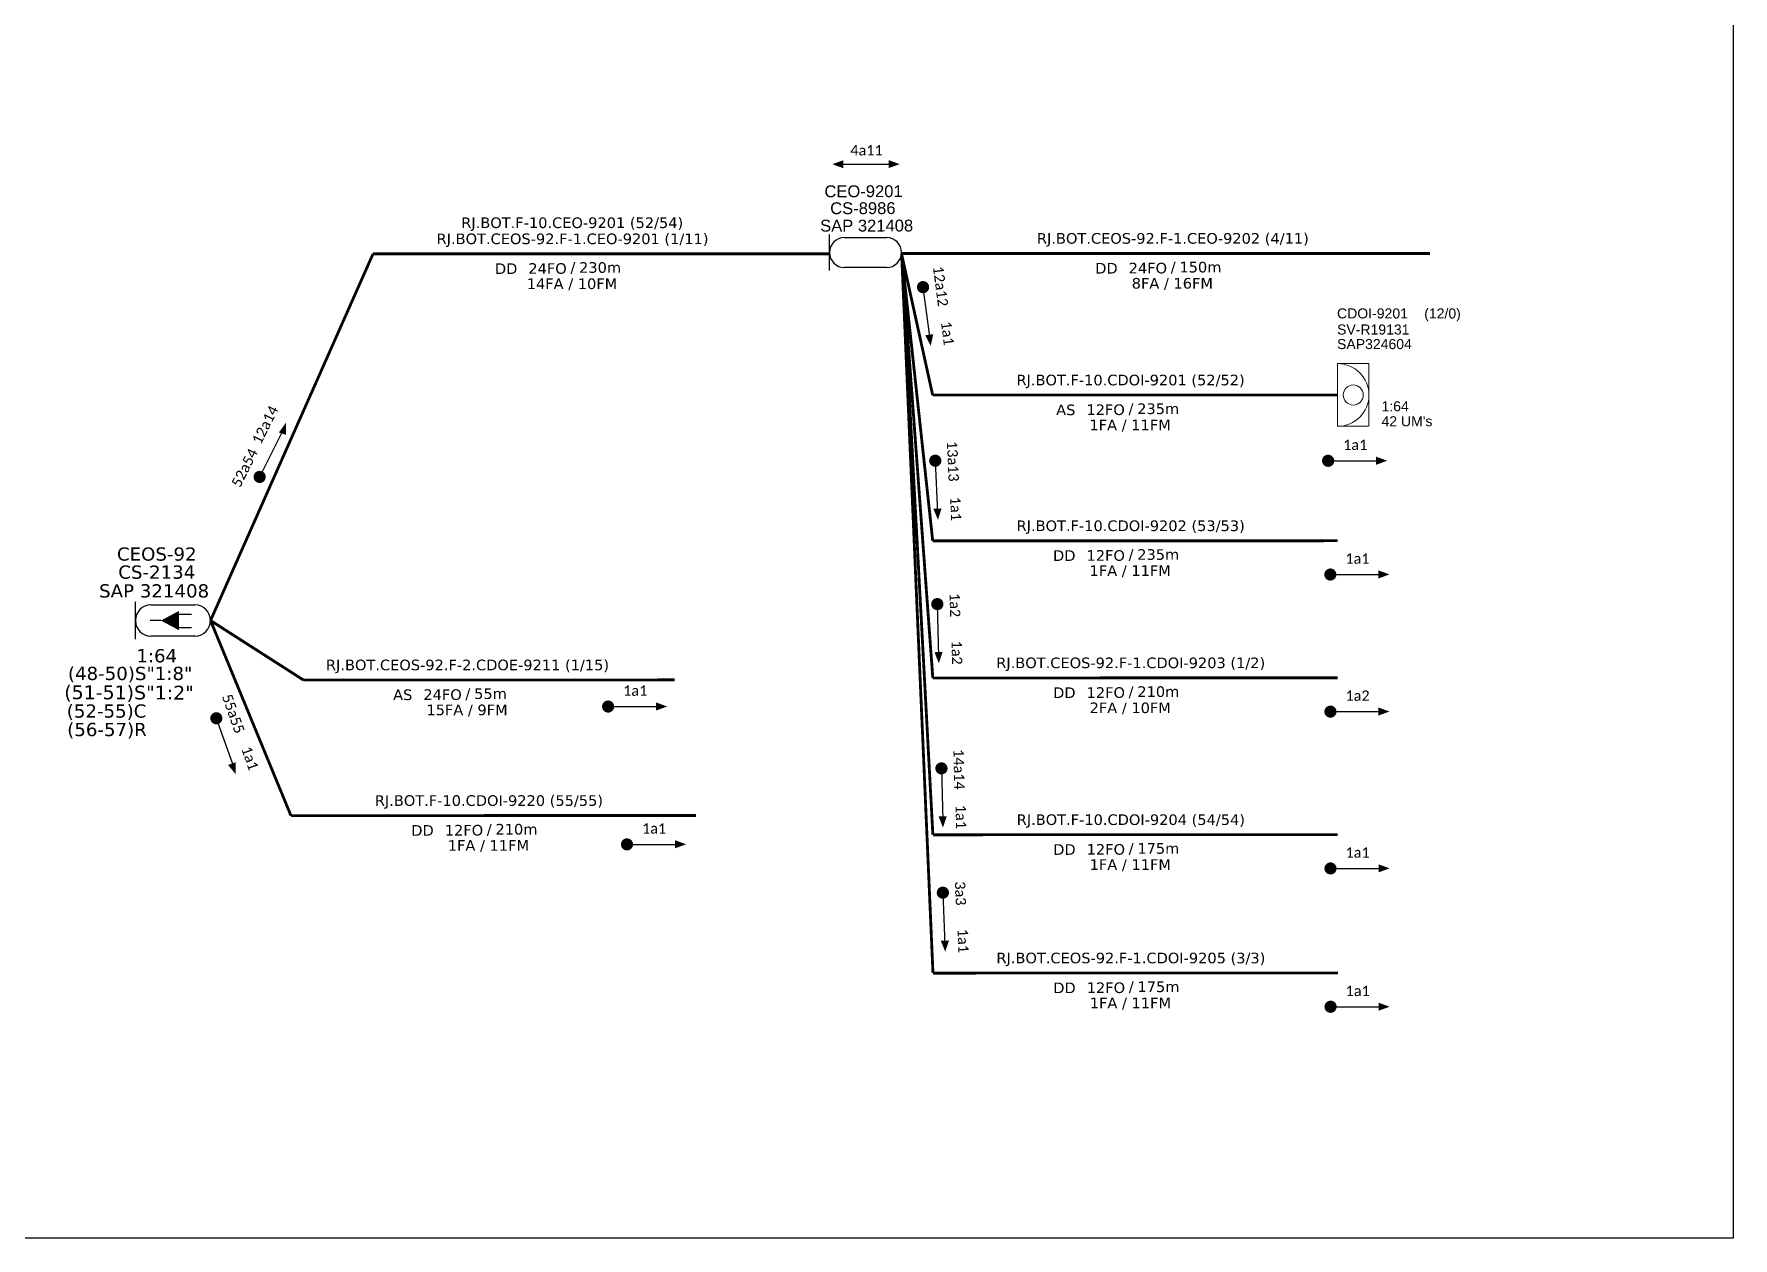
# Model space of a CAD drawing. Extents: x 0 to 841, y 0 to 594.
# Drawn here: x 493.5 to 841, y 0 to 246.3 of the extents above; entities that cross this region are included whole.
import ezdxf
from ezdxf.enums import TextEntityAlignment as Align

# ---------------------------------------------------------------- set-up
doc = ezdxf.new("R2010")
doc.units = 0
for name, color, linetype, lineweight in [("20.0-LEGENDA DOS CDO'S", 1, 'Continuous', 0), ('20.1-CDO_INTERIOR', 1, 'Continuous', 0), ('20.2-CDO_POSTE', 1, 'Continuous', 5), ('40.1-ETIQUETAS', 1, 'Continuous', 20)]:
    doc.layers.add(name, color=color, linetype=linetype, lineweight=lineweight)
for name, color, linetype in [('20.4-CEOS', 1, 'Continuous'), ('CAP a instalar', 1, 'Continuous'), ('SETA', 7, 'Continuous'), ('UNIFILAR', 7, 'Continuous')]:
    doc.layers.add(name, color=color, linetype=linetype)
doc.layers.get('UNIFILAR').off()
doc.styles.add('ARIAL', font='arial.ttf')
doc.styles.add('siredit', font='verdana.ttf')
doc.linetypes.add('FENCELINE1', pattern='A,0.25,-0.1,[133,ltypeshp.shx,S=0.1,R=0,X=-0.1,Y=0],-0.1,1', length=1.45)

# ---------------------------------------------------------------- blocks, each defined once
blk = doc.blocks.new('CEOS_RP_CT_DRT')
at = {"layer": '20.4-CEOS', "color": 0}
for p, q in [((-4.54, 1.19), (-1.19, 1.19)), ((-1.19, -1.19), (-4.54, -1.19))]:
    blk.add_line(p, q, dxfattribs=at)
for points in [[(-5.73, -1.43), (-5.73, 1.44)], [(-3.79, 0), (-4.59, 0)], [(-2.47, 0.48), (-1.45, 0.48)], [(-2.47, -0.52), (-1.45, -0.52)]]:
    blk.add_lwpolyline(points, dxfattribs=at)
blk.add_lwpolyline([(-3.79, 0, 0, 1.47, 0), (-2.41, 0, 1.47, 1.47, 0)], format="xyseb", dxfattribs=at)
for centre, start, end in [((-4.54, 0), 90, 270), ((-1.19, 0), 270, 90)]:
    blk.add_arc(centre, 1.19, start, end, dxfattribs=at)
at = {"layer": '20.4-CEOS', "color": 7, "style": 'siredit'}
for tag, p in [('Nº_DA_CEOS', (-2.86, 5.6)), ('LOCAL', (-2.86, 4.24)), ('SAP', (-2.86, 2.78)), ('RACIO_SPLITAGEM', (-2.86, -1.88)), ('FIBRAS_SPLITTER', (-2.86, -3.58)), ('FIBRAS_TOP_C', (-2.86, -5.08)), ('RESERVA_FINAIS', (-2.86, -6.39))]:
    blk.add_attdef(tag, text='', height=1.01, dxfattribs=at).set_placement(p, align=Align.TOP_CENTER)
blk = doc.blocks.new('ETIQUETA_RS5F')
at = {"layer": '40.1-ETIQUETAS', "color": 0, "style": 'siredit'}
blk.add_text('/', height=1.5, dxfattribs=at).set_placement((1.58, -1.95), align=Align.MIDDLE_RIGHT)
for tag, p in [('ETIQUETA_R_PRIMARIA', (1.21, 4.1)), ('ETIQUETA_R_SECUNDARIA', (1.21, 2.1)), ('F_ATIVAS/F_MORTAS', (1.14, -4.24))]:
    blk.add_attdef(tag, text='', height=1.5, dxfattribs=at).set_placement(p, align=Align.MIDDLE_CENTER)
for tag, p in [('TIPO_CABO', (-6.58, -2.12)), ('CAP_CABO', (0.4, -2.09))]:
    blk.add_attdef(tag, text='', height=1.5, dxfattribs=at).set_placement(p, align=Align.MIDDLE_RIGHT)
blk.add_attdef('METROS', text='', height=1.5, dxfattribs=at).set_placement((2.14, -1.95), align=Align.MIDDLE_LEFT)
for tag, p in [('FUSÃO_1', (0.85, -8.39)), ('FUSÃO_2', (0.85, -10.6)), ('FUSÃO_3', (0.85, -12.93)), ('FUSÃO_4', (0.85, -15.14)), ('FUSÃO_5', (0.85, -17.16))]:
    blk.add_attdef(tag, text='', height=1.5, dxfattribs=at).set_placement(p, align=Align.CENTER)
blk = doc.blocks.new('CDOI_INT')
at = {"layer": '20.1-CDO_INTERIOR', "color": 0, "lineweight": 18}
blk.add_lwpolyline([(4.25, -4.25), (4.25, 4.25), (0, 4.25), (0, -4.25)], close=True, dxfattribs=at)
blk.add_circle((2.12, 0), 1.36, dxfattribs=at)
blk.add_arc((0, 0), 4.25, 270, 90, dxfattribs=at)
at = {"layer": "20.0-LEGENDA DOS CDO'S", "color": 0, "style": 'ARIAL'}
for tag, p in [('CDO_N', (-0.08, 10.38)), ('SPLITER_1', (21.18, 10.38)), ('SURVEY', (-0.08, 8.2)), ('SPLITER_2', (21.19, 8.68)), ('SAP', (-0.08, 6.23)), ('1:XX', (5.94, -2.22)), ('UMS', (5.94, -4.24))]:
    blk.add_attdef(tag, p, '', height=1.36, dxfattribs=at)
blk.add_attdef('FIBRAS_UTILIZADAS', text='', height=1.36, dxfattribs=at).set_placement((15.34, 10.38), align=Align.CENTER)
blk = doc.blocks.new('SAN')
at = {"layer": 'SETA'}
blk.add_lwpolyline([(-2.58, 0), (6.02, 0)], dxfattribs=at)
for points in [[(-2.1, -0.66), (-3.93, 0), (-2.1, 0.67)], [(5.33, 0.68), (7.16, 0.01), (5.33, -0.65)]]:
    blk.add_solid(points, dxfattribs=at)
blk = doc.blocks.new('*U97')
at = {"layer": '20.4-CEOS', "color": 7, "style": 'siredit'}
blk.add_attdef('FIBRAS_SPLITTER', (0, 0), '', height=1.01, dxfattribs=at)
for tag, p, flags in [('ID_ATIVIDADE', (0, -1.48), 3), ('FATOR', (0, -2.79), 1), ('QTDE', (0, -4.11), 1), ('FID', (0, -5.42), 1)]:
    blk.add_attdef(tag, p, '', height=1.01, dxfattribs=dict(at, flags=flags))
blk = doc.blocks.new('CDOE-TEXTO PADRÃO')
at = {"layer": "20.0-LEGENDA DOS CDO'S", "color": 0, "style": 'ARIAL'}
for tag, p in [('CDO_N', (0.49, 7.39)), ('CORDOALHA', (0.5, 4.33)), ('SAP', (0.51, 1.67)), ('SPLITER_1', (0.59, -0.91)), ('SPLITER_2', (0.6, -3.55)), ('(XX-XX_F)S', (0.54, -8.29)), ('(XX-XX_L)S', (0.55, -10.83)), ('UMS', (0.55, -13.15))]:
    blk.add_attdef(tag, p, '', height=1.7, rotation=0.118, dxfattribs=at)
blk.add_attdef('FIBRAS_UTILIZADAS', text='', height=1.7, rotation=0.118, dxfattribs=at).set_placement((19.77, 7.43), align=Align.CENTER)

msp = doc.modelspace()

# ---------------------------------------------------------------- linework, layer by layer
msp.add_lwpolyline([(0, 594), (841, 594), (841, 0), (0, 0)], close=True)
at = {"const_width": 1.24}
for points in [[(674.7, 194.49, 1), (675.94, 194.57, 1)], [(675.26, 195.15, 1), (675.42, 193.92, 1)], [(677.2, 159.04, 1), (678.45, 159.02, 1)], [(677.81, 159.65, 1), (677.87, 158.41, 1)], [(757.56, 159.01, 1), (758.81, 159.01, 1)], [(539.36, 155.16, 1), (539.92, 156.27, 1)], [(540.19, 155.4, 1), (539.11, 156.02, 1)], [(758.02, 135.74, 1), (759.26, 135.74, 1)], [(677.63, 129.71, 1), (678.87, 129.66, 1)], [(678.25, 130.31, 1), (678.28, 129.06, 1)], [(610.3, 108.73, 1), (611.54, 108.73, 1)], [(758.04, 107.69, 1), (759.28, 107.69, 1)], [(530.58, 106.92, 1), (531, 105.75, 1)], [(678.47, 96.1, 1), (679.71, 96.06, 1)], [(679.09, 96.7, 1), (679.12, 95.46, 1)], [(614.16, 80.53, 1), (615.4, 80.53, 1)], [(758.05, 75.61, 1), (759.29, 75.61, 1)], [(678.76, 70.66, 1), (680, 70.64, 1)], [(679.37, 71.27, 1), (679.42, 70.03, 1)], [(758.06, 47.31, 1), (759.31, 47.31, 1)]]:
    msp.add_lwpolyline(points, format="xyb", close=True, dxfattribs=at)
at = {"layer": '20.4-CEOS', "color": 5}
for p, q in [((656.19, 197.92), (656.19, 205.31)), ((659.26, 204.68), (667.86, 204.68)), ((667.86, 198.55), (659.26, 198.55))]:
    msp.add_line(p, q, dxfattribs=at)
for centre, start, end in [((659.26, 201.61), 90, 270), ((667.86, 201.61), 270, 90)]:
    msp.add_arc(centre, 3.07, start, end, dxfattribs=at)
at = {"layer": 'CAP a instalar', "color": 7, "linetype": 'FENCELINE1', "ltscale": 10, "const_width": 0.579}
for points in [[(529.6, 126.33), (562.84, 201.35)], [(548.6, 114.16), (529.6, 126.33)], [(546.05, 86.41), (529.6, 126.33)], [(548.6, 114.16), (624.5, 114.18)], [(546.05, 86.41), (628.87, 86.44)]]:
    msp.add_lwpolyline(points, dxfattribs=at)
at = {"layer": 'CAP a instalar', "color": 7, "linetype": 'Continuous', "ltscale": 10, "const_width": 0.579}
for points in [[(562.84, 201.35), (656.22, 201.35)], [(677.34, 82.5), (670.95, 201.43)], [(670.95, 201.43), (779.05, 201.43)], [(677.31, 142.63), (670.95, 201.3)], [(677.31, 142.63), (760.14, 142.65)], [(677.34, 82.5), (760.16, 82.52)]]:
    msp.add_lwpolyline(points, dxfattribs=at)
at = {"layer": 'CAP a instalar', "color": 8, "linetype": 'Continuous', "ltscale": 10, "const_width": 0.579}
for points in [[(677.33, 114.58), (670.95, 201.43)], [(677.33, 114.58), (760.15, 114.6)], [(677.36, 54.2), (760.18, 54.22)]]:
    msp.add_lwpolyline(points, dxfattribs=at)
at = {"layer": 'CAP a instalar', "color": 252, "linetype": 'Continuous', "ltscale": 10, "const_width": 0.579}
msp.add_lwpolyline([(677.36, 54.2), (670.95, 201.43)], dxfattribs=at)
at = {"layer": 'CAP a instalar', "color": 1, "linetype": 'Continuous', "ltscale": 10, "const_width": 0.579}
for points in [[(677.3, 172.45), (670.95, 201.3)], [(677.3, 172.45), (760.12, 172.47)]]:
    msp.add_lwpolyline(points, dxfattribs=at)
at = {"layer": 'SETA'}
for points in [[(675.32, 194.53), (676.69, 183.95)], [(677.83, 159.03), (678.29, 148.37)], [(758.19, 159.01), (768.86, 159.01)], [(758.64, 135.74), (769.31, 135.74)], [(678.25, 129.68), (678.5, 119.02)], [(610.92, 108.73), (621.59, 108.73)], [(758.66, 107.69), (769.33, 107.69)], [(679.09, 96.08), (679.35, 85.41)], [(614.78, 80.53), (625.45, 80.53)], [(758.67, 75.61), (769.34, 75.61)], [(679.38, 70.65), (679.8, 59.99)], [(758.69, 47.31), (769.36, 47.31)]]:
    msp.add_lwpolyline(points, dxfattribs=at)
at = {"layer": 'SETA', "color": 7}
for points in [[(539.65, 155.71), (544.43, 165.25)], [(530.78, 106.33), (534.34, 96.27)]]:
    msp.add_lwpolyline(points, dxfattribs=at)
at = {"layer": 'SETA'}
for points in [[(677.42, 184.9), (676.89, 182.54), (675.78, 184.69)], [(677.43, 184.91), (676.9, 182.55), (675.79, 184.69)], [(768, 159.85), (770.27, 159.02), (768, 158.19)], [(679.1, 149.26), (678.37, 146.95), (677.45, 149.19)], [(679.11, 149.26), (678.39, 146.95), (677.46, 149.19)], [(768.46, 136.59), (770.73, 135.76), (768.46, 134.93)], [(679.33, 119.89), (678.55, 117.6), (677.67, 119.85)], [(679.34, 119.89), (678.57, 117.6), (677.69, 119.85)], [(620.73, 109.57), (623.01, 108.74), (620.73, 107.92)], [(768.47, 108.53), (770.75, 107.71), (768.47, 106.88)], [(680.17, 86.29), (679.4, 83.99), (678.51, 86.25)], [(680.18, 86.29), (679.41, 83.99), (678.53, 86.25)], [(624.59, 81.38), (626.87, 80.55), (624.59, 79.72)], [(768.49, 76.46), (770.76, 75.63), (768.49, 74.8)], [(680.61, 60.88), (679.88, 58.57), (678.96, 60.81)], [(680.63, 60.88), (679.89, 58.57), (678.97, 60.81)], [(768.5, 48.15), (770.77, 47.32), (768.5, 46.5)]]:
    msp.add_solid(points, dxfattribs=at)
at = {"layer": 'SETA', "color": 7}
for points in [[(543.57, 164.8), (545, 166.76), (545.03, 164.32)], [(534.74, 97.34), (534.71, 94.92), (533.18, 96.78)]]:
    msp.add_solid(points, dxfattribs=at)

# ---------------------------------------------------------------- block references
at = {"layer": '20.1-CDO_INTERIOR', "ltscale": 11}
ref = msp.add_blockref('CDOI_INT', (760.13, 172.47), dxfattribs=dict(at, xscale=1.508632651443258, yscale=1.508632651443258, zscale=1.508632651443258))
ref.add_attrib('CDO_N', 'CDOI-9201', (760.01, 188.13), dxfattribs={"layer": "20.0-LEGENDA DOS CDO'S", "height": 2.052, "style": 'ARIAL'})
ref.add_attrib('FIBRAS_UTILIZADAS', '              (12/0)', (766.72, 188.13), dxfattribs={"layer": "20.0-LEGENDA DOS CDO'S", "height": 2.0481, "style": 'ARIAL'})
ref.add_attrib('SURVEY', 'SV-R19131', (760.01, 184.84), dxfattribs={"layer": "20.0-LEGENDA DOS CDO'S", "height": 2.052, "style": 'ARIAL'})
ref.add_attrib('SAP', 'SAP324604', (760.01, 181.86), dxfattribs={"layer": "20.0-LEGENDA DOS CDO'S", "color": 1, "height": 2.052, "style": 'ARIAL'})
ref.add_attrib('1:XX', '1:64', (769.1, 169.13), dxfattribs={"layer": "20.0-LEGENDA DOS CDO'S", "color": 0, "height": 2.052, "style": 'ARIAL'})
ref.add_attrib('UMS', "42 UM's", (769.1, 166.07), dxfattribs={"layer": "20.0-LEGENDA DOS CDO'S", "height": 2.052, "style": 'ARIAL'})
at = {"layer": '20.2-CDO_POSTE', "color": 5}
ref = msp.add_blockref('CDOE-TEXTO PADRÃO', (655, 203.27), dxfattribs=dict(at, xscale=1.426578239622432, yscale=1.426578239622432, zscale=1.426578239622432))
ref.add_attrib('CDO_N', 'CEO-9201', (655.16, 212.92), dxfattribs={"layer": "20.0-LEGENDA DOS CDO'S", "color": 0, "height": 2.425, "rotation": 0.118, "style": 'ARIAL'})
ref.add_attrib('CORDOALHA', 'CS-8986', (656.34, 209.46), dxfattribs={"layer": "20.0-LEGENDA DOS CDO'S", "color": 0, "height": 2.425, "rotation": 0.118, "style": 'ARIAL'})
ref.add_attrib('SAP', 'SAP 321408', (654.29, 205.89), dxfattribs={"layer": "20.0-LEGENDA DOS CDO'S", "color": 0, "height": 2.425, "rotation": 0.118, "style": 'ARIAL'})
at = {"layer": '20.4-CEOS', "color": 7}
ref = msp.add_blockref('CEOS_RP_CT_DRT', (529.6, 126.32), dxfattribs=dict(at, xscale=2.683162735267903, yscale=2.683162735267903, zscale=2.683162728771732))
ref.add_attrib('Nº_DA_CEOS', 'CEOS-92', dxfattribs={"color": 7, "height": 2.709, "style": 'siredit'}).set_placement((518.6, 141.29), align=Align.TOP_CENTER)
ref.add_attrib('LOCAL', 'CS-2134', dxfattribs={"color": 7, "height": 2.709, "style": 'siredit'}).set_placement((518.6, 137.59), align=Align.TOP_CENTER)
ref.add_attrib('SAP', 'SAP 321408', dxfattribs={"color": 7, "height": 2.709, "style": 'siredit'}).set_placement((518.06, 133.75), align=Align.TOP_CENTER)
ref.add_attrib('RACIO_SPLITAGEM', '1:64', dxfattribs={"color": 7, "height": 2.709, "style": 'siredit'}).set_placement((518.6, 120.48), align=Align.TOP_CENTER)
ref.add_attrib('FIBRAS_SPLITTER', '(48-50)S"1:8"', dxfattribs={"color": 7, "height": 2.7091, "style": 'siredit'}).set_placement((513.16, 116.86), align=Align.TOP_CENTER)
ref.add_attrib('FIBRAS_TOP_C', '(52-55)C', dxfattribs={"color": 7, "height": 2.709, "style": 'siredit'}).set_placement((508.34, 109.17), align=Align.TOP_CENTER)
ref.add_attrib('RESERVA_FINAIS', '(56-57)R', dxfattribs={"color": 7, "height": 2.709, "style": 'siredit'}).set_placement((508.42, 105.39), align=Align.TOP_CENTER)
at = {"layer": '20.4-CEOS', "color": 0, "lineweight": 0, "xscale": 2.792807362765724, "yscale": 2.792807362765724, "zscale": 1.241247716784766, "rotation": 359.8005293797842}
msp.add_blockref('*U97', (499.68, 110.25), dxfattribs=at).add_auto_attribs({'FIBRAS_SPLITTER': '(51-51)S"1:2"'})
at = {"layer": '40.1-ETIQUETAS', "color": 7}
ref = msp.add_blockref('ETIQUETA_RS5F', (601.92, 201.38), dxfattribs=dict(at, xscale=1.44779131823875, yscale=1.44779131823875, zscale=1.44779131823875))
ref.add_attrib('ETIQUETA_R_PRIMARIA', 'RJ.BOT.F-10.CEO-9201 (52/54)', dxfattribs={"color": 0, "height": 2.1717, "style": 'siredit'}).set_placement((603.58, 207.71), align=Align.MIDDLE_CENTER)
ref.add_attrib('ETIQUETA_R_SECUNDARIA', 'RJ.BOT.CEOS-92.F-1.CEO-9201 (1/11)', dxfattribs={"color": 0, "height": 2.1717, "style": 'siredit'}).set_placement((603.64, 204.42), align=Align.MIDDLE_CENTER)
ref.add_attrib('TIPO_CABO', 'DD', dxfattribs={"color": 0, "height": 2.172, "style": 'siredit'}).set_placement((592.35, 198.31), align=Align.MIDDLE_RIGHT)
ref.add_attrib('CAP_CABO', '24FO', dxfattribs={"color": 0, "height": 2.172, "style": 'siredit'}).set_placement((602.45, 198.35), align=Align.MIDDLE_RIGHT)
ref.add_attrib('METROS', '230m', dxfattribs={"color": 0, "height": 2.172, "style": 'siredit'}).set_placement((604.98, 198.55), align=Align.MIDDLE_LEFT)
ref.add_attrib('F_ATIVAS/F_MORTAS', '14FA / 10FM', dxfattribs={"color": 0, "height": 2.1717, "style": 'siredit'}).set_placement((603.53, 195.23), align=Align.MIDDLE_CENTER)
ref = msp.add_blockref('ETIQUETA_RS5F', (724.71, 201.46), dxfattribs=dict(at, xscale=1.44779131823875, yscale=1.44779131823875, zscale=1.44779131823875))
ref.add_attrib('ETIQUETA_R_SECUNDARIA', 'RJ.BOT.CEOS-92.F-1.CEO-9202 (4/11)', dxfattribs={"color": 0, "height": 2.1717, "style": 'siredit'}).set_placement((726.43, 204.51), align=Align.MIDDLE_CENTER)
ref.add_attrib('TIPO_CABO', 'DD', dxfattribs={"color": 0, "height": 2.172, "style": 'siredit'}).set_placement((715.13, 198.4), align=Align.MIDDLE_RIGHT)
ref.add_attrib('CAP_CABO', '24FO', dxfattribs={"color": 0, "height": 2.172, "style": 'siredit'}).set_placement((725.24, 198.43), align=Align.MIDDLE_RIGHT)
ref.add_attrib('METROS', '150m', dxfattribs={"color": 0, "height": 2.172, "style": 'siredit'}).set_placement((727.77, 198.63), align=Align.MIDDLE_LEFT)
ref.add_attrib('F_ATIVAS/F_MORTAS', '8FA / 16FM', dxfattribs={"color": 0, "height": 2.172, "style": 'siredit'}).set_placement((726.32, 195.32), align=Align.MIDDLE_CENTER)
at = {"layer": '40.1-ETIQUETAS', "color": 1}
ref = msp.add_blockref('ETIQUETA_RS5F', (716.07, 172.49), dxfattribs=dict(at, xscale=1.44779131823875, yscale=1.44779131823875, zscale=1.44779131823875))
ref.add_attrib('ETIQUETA_R_SECUNDARIA', 'RJ.BOT.F-10.CDOI-9201 (52/52)', dxfattribs={"color": 0, "height": 2.1717, "style": 'siredit'}).set_placement((717.78, 175.53), align=Align.MIDDLE_CENTER)
ref.add_attrib('TIPO_CABO', 'AS', dxfattribs={"color": 0, "height": 2.172, "style": 'siredit'}).set_placement((706.49, 169.43), align=Align.MIDDLE_RIGHT)
ref.add_attrib('CAP_CABO', '12FO', dxfattribs={"color": 0, "height": 2.172, "style": 'siredit'}).set_placement((716.6, 169.46), align=Align.MIDDLE_RIGHT)
ref.add_attrib('METROS', '235m', dxfattribs={"color": 0, "height": 2.172, "style": 'siredit'}).set_placement((719.13, 169.66), align=Align.MIDDLE_LEFT)
ref.add_attrib('F_ATIVAS/F_MORTAS', '1FA / 11FM', dxfattribs={"color": 0, "height": 2.172, "style": 'siredit'}).set_placement((717.68, 166.34), align=Align.MIDDLE_CENTER)
at = {"layer": '40.1-ETIQUETAS', "color": 7}
ref = msp.add_blockref('ETIQUETA_RS5F', (716.09, 142.67), dxfattribs=dict(at, xscale=1.44779131823875, yscale=1.44779131823875, zscale=1.44779131823875))
ref.add_attrib('ETIQUETA_R_SECUNDARIA', 'RJ.BOT.F-10.CDOI-9202 (53/53)', dxfattribs={"color": 0, "height": 2.1717, "style": 'siredit'}).set_placement((717.8, 145.72), align=Align.MIDDLE_CENTER)
ref.add_attrib('TIPO_CABO', 'DD', dxfattribs={"color": 0, "height": 2.172, "style": 'siredit'}).set_placement((706.51, 139.61), align=Align.MIDDLE_RIGHT)
ref.add_attrib('CAP_CABO', '12FO', dxfattribs={"color": 0, "height": 2.172, "style": 'siredit'}).set_placement((716.62, 139.64), align=Align.MIDDLE_RIGHT)
ref.add_attrib('METROS', '235m', dxfattribs={"color": 0, "height": 2.172, "style": 'siredit'}).set_placement((719.14, 139.84), align=Align.MIDDLE_LEFT)
ref.add_attrib('F_ATIVAS/F_MORTAS', '1FA / 11FM', dxfattribs={"color": 0, "height": 2.172, "style": 'siredit'}).set_placement((717.7, 136.53), align=Align.MIDDLE_CENTER)
ref = msp.add_blockref('ETIQUETA_RS5F', (580.45, 114.2), dxfattribs=dict(at, xscale=1.44779131823875, yscale=1.44779131823875, zscale=1.44779131823875))
ref.add_attrib('ETIQUETA_R_SECUNDARIA', 'RJ.BOT.CEOS-92.F-2.CDOE-9211 (1/15)', dxfattribs={"color": 0, "height": 2.1717, "style": 'siredit'}).set_placement((582.16, 117.24), align=Align.MIDDLE_CENTER)
ref.add_attrib('TIPO_CABO', 'AS', dxfattribs={"color": 0, "height": 2.172, "style": 'siredit'}).set_placement((570.87, 111.14), align=Align.MIDDLE_RIGHT)
ref.add_attrib('CAP_CABO', '24FO', dxfattribs={"color": 0, "height": 2.172, "style": 'siredit'}).set_placement((580.98, 111.17), align=Align.MIDDLE_RIGHT)
ref.add_attrib('METROS', '55m', dxfattribs={"color": 0, "height": 2.172, "style": 'siredit'}).set_placement((583.51, 111.37), align=Align.MIDDLE_LEFT)
ref.add_attrib('F_ATIVAS/F_MORTAS', '15FA / 9FM', dxfattribs={"color": 0, "height": 2.172, "style": 'siredit'}).set_placement((582.06, 108.05), align=Align.MIDDLE_CENTER)
at = {"layer": '40.1-ETIQUETAS', "color": 8}
ref = msp.add_blockref('ETIQUETA_RS5F', (716.1, 114.62), dxfattribs=dict(at, xscale=1.44779131823875, yscale=1.44779131823875, zscale=1.44779131823875))
ref.add_attrib('ETIQUETA_R_SECUNDARIA', 'RJ.BOT.CEOS-92.F-1.CDOI-9203 (1/2)', dxfattribs={"color": 0, "height": 2.1717, "style": 'siredit'}).set_placement((717.81, 117.67), align=Align.MIDDLE_CENTER)
ref.add_attrib('TIPO_CABO', 'DD', dxfattribs={"color": 0, "height": 2.172, "style": 'siredit'}).set_placement((706.52, 111.56), align=Align.MIDDLE_RIGHT)
ref.add_attrib('CAP_CABO', '12FO', dxfattribs={"color": 0, "height": 2.172, "style": 'siredit'}).set_placement((716.63, 111.59), align=Align.MIDDLE_RIGHT)
ref.add_attrib('METROS', '210m', dxfattribs={"color": 0, "height": 2.172, "style": 'siredit'}).set_placement((719.16, 111.79), align=Align.MIDDLE_LEFT)
ref.add_attrib('F_ATIVAS/F_MORTAS', '2FA / 10FM', dxfattribs={"color": 0, "height": 2.172, "style": 'siredit'}).set_placement((717.71, 108.47), align=Align.MIDDLE_CENTER)
at = {"layer": '40.1-ETIQUETAS', "color": 7}
ref = msp.add_blockref('ETIQUETA_RS5F', (584.82, 86.46), dxfattribs=dict(at, xscale=1.44779131823875, yscale=1.44779131823875, zscale=1.44779131823875))
ref.add_attrib('ETIQUETA_R_SECUNDARIA', 'RJ.BOT.F-10.CDOI-9220 (55/55)', dxfattribs={"color": 0, "height": 2.1717, "style": 'siredit'}).set_placement((586.54, 89.5), align=Align.MIDDLE_CENTER)
ref.add_attrib('TIPO_CABO', 'DD', dxfattribs={"color": 0, "height": 2.172, "style": 'siredit'}).set_placement((575.25, 83.39), align=Align.MIDDLE_RIGHT)
ref.add_attrib('CAP_CABO', '12FO', dxfattribs={"color": 0, "height": 2.172, "style": 'siredit'}).set_placement((585.36, 83.43), align=Align.MIDDLE_RIGHT)
ref.add_attrib('METROS', '210m', dxfattribs={"color": 0, "height": 2.172, "style": 'siredit'}).set_placement((587.88, 83.63), align=Align.MIDDLE_LEFT)
ref.add_attrib('F_ATIVAS/F_MORTAS', '1FA / 11FM', dxfattribs={"color": 0, "height": 2.172, "style": 'siredit'}).set_placement((586.43, 80.31), align=Align.MIDDLE_CENTER)
ref = msp.add_blockref('ETIQUETA_RS5F', (716.11, 82.54), dxfattribs=dict(at, xscale=1.44779131823875, yscale=1.44779131823875, zscale=1.44779131823875))
ref.add_attrib('ETIQUETA_R_SECUNDARIA', 'RJ.BOT.F-10.CDOI-9204 (54/54)', dxfattribs={"color": 0, "height": 2.1717, "style": 'siredit'}).set_placement((717.83, 85.59), align=Align.MIDDLE_CENTER)
ref.add_attrib('TIPO_CABO', 'DD', dxfattribs={"color": 0, "height": 2.172, "style": 'siredit'}).set_placement((706.54, 79.48), align=Align.MIDDLE_RIGHT)
ref.add_attrib('CAP_CABO', '12FO', dxfattribs={"color": 0, "height": 2.172, "style": 'siredit'}).set_placement((716.65, 79.51), align=Align.MIDDLE_RIGHT)
ref.add_attrib('METROS', '175m', dxfattribs={"color": 0, "height": 2.172, "style": 'siredit'}).set_placement((719.17, 79.71), align=Align.MIDDLE_LEFT)
ref.add_attrib('F_ATIVAS/F_MORTAS', '1FA / 11FM', dxfattribs={"color": 0, "height": 2.172, "style": 'siredit'}).set_placement((717.72, 76.4), align=Align.MIDDLE_CENTER)
at = {"layer": '40.1-ETIQUETAS', "color": 8}
ref = msp.add_blockref('ETIQUETA_RS5F', (716.13, 54.24), dxfattribs=dict(at, xscale=1.44779131823875, yscale=1.44779131823875, zscale=1.44779131823875))
ref.add_attrib('ETIQUETA_R_SECUNDARIA', 'RJ.BOT.CEOS-92.F-1.CDOI-9205 (3/3)', dxfattribs={"color": 0, "height": 2.1717, "style": 'siredit'}).set_placement((717.84, 57.29), align=Align.MIDDLE_CENTER)
ref.add_attrib('TIPO_CABO', 'DD', dxfattribs={"color": 0, "height": 2.172, "style": 'siredit'}).set_placement((706.55, 51.18), align=Align.MIDDLE_RIGHT)
ref.add_attrib('CAP_CABO', '12FO', dxfattribs={"color": 0, "height": 2.172, "style": 'siredit'}).set_placement((716.66, 51.21), align=Align.MIDDLE_RIGHT)
ref.add_attrib('METROS', '175m', dxfattribs={"color": 0, "height": 2.172, "style": 'siredit'}).set_placement((719.19, 51.41), align=Align.MIDDLE_LEFT)
ref.add_attrib('F_ATIVAS/F_MORTAS', '1FA / 11FM', dxfattribs={"color": 0, "height": 2.172, "style": 'siredit'}).set_placement((717.74, 48.09), align=Align.MIDDLE_CENTER)
at = {"layer": 'UNIFILAR', "color": 5, "lineweight": -3, "xscale": 1.241247716784766, "yscale": 1.241247716784766, "zscale": 1.241247716784766}
msp.add_blockref('SAN', (661.66, 219.68), dxfattribs=at)

# ---------------------------------------------------------------- texts
at = {"color": 0, "char_height": 2.1234, "width": 31.4765, "attachment_point": 5}
for s, insert in [('{\\fCalibri|b0|i0|c0|p34;\\C7;4a11}', (663.76, 222.53)), ('\\C7;\\fCalibri|b0|i0|c0|p34;1a1', (763.73, 162.27)), ('\\C7;\\fCalibri|b0|i0|c0|p34;1a1', (764.18, 139)), ('\\C7;\\fCalibri|b0|i0|c0|p34;1a1', (616.46, 111.99)), ('\\C7;\\fCalibri|b0|i0|c0|p34;1a2', (764.2, 110.95)), ('\\C7;\\fCalibri|b0|i0|c0|p34;1a1', (620.32, 83.79)), ('\\C7;\\fCalibri|b0|i0|c0|p34;1a1', (764.21, 78.87)), ('\\C7;\\fCalibri|b0|i0|c0|p34;1a1', (764.23, 50.57))]:
    msp.add_mtext(s, dxfattribs=dict(at, insert=insert))
for s, insert, rotation in [('\\pt16.98742;{\\fCalibri|b0|i0|c0|p34;\\C7;12a12}', (678.92, 194.71), 277.379), ('\\C7;\\fCalibri|b0|i0|c0|p34;1a1', (680.34, 185.08), 277.379), ('{\\fCalibri|b0|i0|c0|p34;\\C7;12a14}', (540.77, 166.35), 63.4077), ('\\pt16.98742;{\\fCalibri|b0|i0|c0|p34;\\C7;52a54}', (536.56, 157.57), 63.4077), ('\\pt16.98742;{\\fCalibri|b0|i0|c0|p34;\\C7;13a13}', (681.43, 158.91), 272.5176), ('\\C7;\\fCalibri|b0|i0|c0|p34;1a1', (682.03, 149.19), 272.5176), ('\\pt16.98742;{\\fCalibri|b0|i0|c0|p34;\\C7;1a2}', (681.85, 129.49), 271.3675), ('\\C7;\\fCalibri|b0|i0|c0|p34;1a2', (682.25, 119.76), 271.3675), ('\\pt16.98742;{\\fCalibri|b0|i0|c0|p34;\\C7;14a14}', (682.69, 95.88), 271.3906), ('\\C7;\\fCalibri|b0|i0|c0|p34;1a1', (683.09, 86.16), 271.3906), ('\\pt16.98742;{\\fCalibri|b0|i0|c0|p34;\\C7;3a3}', (682.98, 70.51), 272.2861), ('\\C7;\\fCalibri|b0|i0|c0|p34;1a1', (683.54, 60.8), 272.2861)]:
    msp.add_mtext(s, dxfattribs=dict(at, insert=insert, rotation=rotation))
at = {"color": 7, "char_height": 2.1234, "width": 31.4765, "attachment_point": 5, "rotation": 289.4737}
for s, insert in [('\\pt16.98742;{\\fCalibri|b0|i0|c0|p34;55a55}', (534.26, 107.26)), ('\\C7;\\fCalibri|b0|i0|c0|p34;1a1', (537.67, 98.14))]:
    msp.add_mtext(s, dxfattribs=dict(at, insert=insert))

doc.saveas('drawing.dxf')
